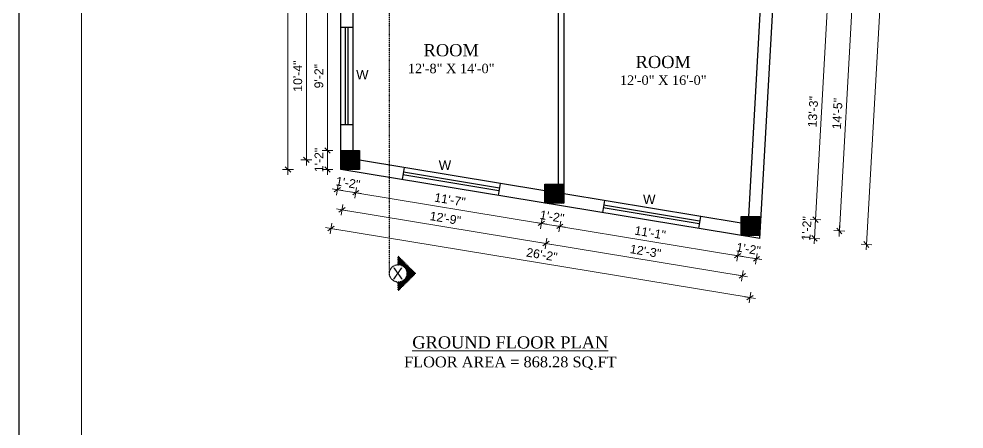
# Model space of a CAD drawing. Header units: inches. Extents: x -5587 to 4723, y -10407 to -7342.
# Drawn here: x -5587 to -4887, y -8090 to -7786 of the extents above; entities that cross this region are included whole.
import ezdxf

# ---------------------------------------------------------------- set-up
doc = ezdxf.new("R2010")
doc.units = ezdxf.units.IN
doc.header["$LTSCALE"] = 0.5
doc.header["$MEASUREMENT"] = 0
doc.header["$PDMODE"] = 66
doc.linetypes.add('CENTERX2', pattern=[4, 2.5, -0.5, 0.5, -0.5])
doc.layers.add('A-Sect-Iden', color=111, linetype='CENTERX2')
for name, color, linetype, lineweight in [('DIM', 180, 'Continuous', 5), ('ELE1', 3, 'Continuous', 9), ('TEXT', 220, 'Continuous', 9), ('Toilet', 7, 'Continuous', 25)]:
    doc.layers.add(name, color=color, linetype=linetype, lineweight=lineweight)
doc.styles.add('arial', font='arial.ttf')
doc.styles.add('HEADING', font='swissel.ttf')
doc.styles.get("Standard").update_dxf_attribs({"font": 'arial.ttf'})
doc.dimstyles.new('1 96', dxfattribs={"dimtxt": 6.5, "dimasz": 4, "dimexe": 0, "dimexo": 0, "dimgap": 3, "dimtad": 1, "dimdec": 0, "dimzin": 11, "dimdsep": 46, "dimlunit": 3, "dimtxsty": 'arial', "dimblk": 'oblique', "dimcen": 4, "dimse1": 1, "dimse2": 1, "dimclrd": 256, "dimclre": 256, "dimclrt": 256, "dimadec": 0, "dimazin": 0, "dimtfac": 1, "dimtdec": 0, "dimtix": 1, "dimtmove": 0, "dimatfit": 3, "dimldrblk": 'Arrow2', "dimfxl": 1, "dimtolj": 1, "dimtzin": 0, "dimlwd": -1, "dimlwe": 9, "dimarcsym": 0})

# ---------------------------------------------------------------- blocks, each defined once
blk = doc.blocks.new('oblique')
at = {"lineweight": 9}
for p, q in [((1, 0), (-1, 0)), ((-0.5, -0.5), (0.5, 0.5)), ((0, 1), (0, -1))]:
    blk.add_line(p, q, dxfattribs=at)
blk = doc.blocks.new('*D895')
at = {"layer": 'Defpoints', "color": 0, "transparency": 16777216}
for p in [(-5334.67, -7897.73), (-5337.51, -7915.01), (-5197.67, -7922.64)]:
    blk.add_point(p, dxfattribs=at)
at = {"layer": 'DIM', "transparency": 16777216}
blk.add_line((-5200.14, -7937.67), (-5337.51, -7915.01), dxfattribs=at)
at = {"layer": 'DIM', "transparency": 16777216, "xscale": 4, "yscale": 4, "zscale": 4}
for p, rotation in [((-5337.51, -7915.01), 170.6334039608127), ((-5200.14, -7937.67), 350.6334039608127)]:
    blk.add_blockref('oblique', p, dxfattribs=dict(at, rotation=rotation))
at = {"layer": 'DIM', "transparency": 16777216, "insert": (-5267.81, -7920.16), "char_height": 6.5, "attachment_point": 5, "rotation": 350.6334, "style": 'arial'}
blk.add_mtext('\\A1;11\'-7"', dxfattribs=at)
blk = doc.blocks.new('_Oblique')
at = {"color": 0, "linetype": 'ByBlock', "lineweight": -2}
blk.add_line((-0.5, -0.5), (0.5, 0.5), dxfattribs=at)
blk = doc.blocks.new('Arrow2')
for p, q in [((-4.1, 0.75), (-3.08, 0)), ((0, 0), (-4.1, 0.75)), ((-3.08, 0), (-4.1, -0.75)), ((-4.1, -0.75), (0, 0))]:
    blk.add_line(p, q)
blk.add_solid([(-4.1, 0.75), (0, 0), (-3.08, 0), (-4.1, -0.75)])
blk = doc.blocks.new('*D896')
at = {"layer": 'Defpoints', "color": 0, "transparency": 16777216}
for p in [(-5348.67, -7897.73), (-5334.67, -7897.73), (-5351.14, -7912.76)]:
    blk.add_point(p, dxfattribs=at)
at = {"layer": 'DIM', "transparency": 16777216}
for p, q in [((-5351.14, -7912.76), (-5355.09, -7912.11)), ((-5337.51, -7915.01), (-5351.14, -7912.76)), ((-5337.51, -7915.01), (-5333.57, -7915.66))]:
    blk.add_line(p, q, dxfattribs=at)
at = {"layer": 'DIM', "transparency": 16777216, "xscale": 4, "yscale": 4, "zscale": 4}
for p, rotation in [((-5351.14, -7912.76), 350.6334039608127), ((-5337.51, -7915.01), 170.6334039608127)]:
    blk.add_blockref('oblique', p, dxfattribs=dict(at, rotation=rotation))
at = {"layer": 'DIM', "transparency": 16777216, "insert": (-5343.31, -7907.7), "char_height": 6.5, "attachment_point": 5, "rotation": 350.6334, "style": 'arial'}
blk.add_mtext('\\A1;1\'-2"', dxfattribs=at)
blk = doc.blocks.new('*D897')
at = {"layer": 'Defpoints', "color": 0, "transparency": 16777216}
for p in [(-5197.67, -7922.64), (-5183.67, -7922.64), (-5186.51, -7939.91)]:
    blk.add_point(p, dxfattribs=at)
at = {"layer": 'DIM', "transparency": 16777216}
for p, q in [((-5200.14, -7937.67), (-5204.09, -7937.02)), ((-5200.14, -7937.67), (-5186.51, -7939.91)), ((-5186.51, -7939.91), (-5182.57, -7940.57))]:
    blk.add_line(p, q, dxfattribs=at)
at = {"layer": 'DIM', "transparency": 16777216, "xscale": 4, "yscale": 4, "zscale": 4}
for p, rotation in [((-5200.14, -7937.67), 350.6334039608127), ((-5186.51, -7939.91), 170.6334039608127)]:
    blk.add_blockref('oblique', p, dxfattribs=dict(at, rotation=rotation))
at = {"layer": 'DIM', "transparency": 16777216, "insert": (-5192.31, -7932.61), "char_height": 6.5, "attachment_point": 5, "rotation": 350.6334, "style": 'arial'}
blk.add_mtext('\\A1;1\'-2"', dxfattribs=at)
blk = doc.blocks.new('*D898')
at = {"layer": 'Defpoints', "color": 0, "transparency": 16777216}
for p in [(-5183.67, -7922.64), (-5052.42, -7946.6), (-5054.9, -7961.62)]:
    blk.add_point(p, dxfattribs=at)
at = {"layer": 'DIM', "transparency": 16777216}
blk.add_line((-5186.51, -7939.91), (-5054.9, -7961.62), dxfattribs=at)
at = {"layer": 'DIM', "transparency": 16777216, "xscale": 4, "yscale": 4, "zscale": 4}
for p, rotation in [((-5186.51, -7939.91), 170.6334039608127), ((-5054.9, -7961.62), 350.6334039608127)]:
    blk.add_blockref('oblique', p, dxfattribs=dict(at, rotation=rotation))
at = {"layer": 'DIM', "transparency": 16777216, "insert": (-5119.69, -7944.59), "char_height": 6.5, "attachment_point": 5, "rotation": 350.6334, "style": 'arial'}
blk.add_mtext('\\A1;11\'-1"', dxfattribs=at)
blk = doc.blocks.new('*D1003')
at = {"layer": 'Defpoints', "color": 0, "transparency": 16777216}
for p in [(-5052.42, -7946.6), (-5038.55, -7948.89), (-5041.03, -7963.91)]:
    blk.add_point(p, dxfattribs=at)
at = {"layer": 'DIM', "transparency": 16777216}
for p, q in [((-5054.9, -7961.62), (-5058.85, -7960.97)), ((-5054.9, -7961.62), (-5041.03, -7963.91)), ((-5041.03, -7963.91), (-5037.08, -7964.56))]:
    blk.add_line(p, q, dxfattribs=at)
at = {"layer": 'DIM', "transparency": 16777216, "xscale": 4, "yscale": 4, "zscale": 4}
for p, rotation in [((-5054.9, -7961.62), 350.6334039608127), ((-5041.03, -7963.91), 170.6334039608127)]:
    blk.add_blockref('oblique', p, dxfattribs=dict(at, rotation=rotation))
at = {"layer": 'DIM', "transparency": 16777216, "insert": (-5046.94, -7956.59), "char_height": 6.5, "attachment_point": 5, "rotation": 350.6334, "style": 'arial'}
blk.add_mtext('\\A1;1\'-2"', dxfattribs=at)
blk = doc.blocks.new('*D899')
at = {"layer": 'Defpoints', "color": 0, "transparency": 16777216}
for p in [(-5341.67, -7890.73), (-5190.67, -7915.64), (-5196.76, -7952.59)]:
    blk.add_point(p, dxfattribs=at)
at = {"layer": 'DIM', "transparency": 16777216}
blk.add_line((-5347.76, -7927.68), (-5196.76, -7952.59), dxfattribs=at)
at = {"layer": 'DIM', "transparency": 16777216, "xscale": 4, "yscale": 4, "zscale": 4}
for p, rotation in [((-5347.76, -7927.68), 170.633403960823), ((-5196.76, -7952.59), 350.633403960823)]:
    blk.add_blockref('oblique', p, dxfattribs=dict(at, rotation=rotation))
at = {"layer": 'DIM', "transparency": 16777216, "insert": (-5271.23, -7933.9), "char_height": 6.5, "attachment_point": 5, "rotation": 350.6334, "style": 'arial'}
blk.add_mtext('\\A1;12\'-9"', dxfattribs=at)
blk = doc.blocks.new('*D900')
at = {"layer": 'Defpoints', "color": 0, "transparency": 16777216}
for p in [(-5190.67, -7915.64), (-5045.42, -7939.6), (-5051.52, -7976.55)]:
    blk.add_point(p, dxfattribs=at)
at = {"layer": 'DIM', "transparency": 16777216}
blk.add_line((-5196.76, -7952.59), (-5051.52, -7976.55), dxfattribs=at)
at = {"layer": 'DIM', "transparency": 16777216, "xscale": 4, "yscale": 4, "zscale": 4}
for p, rotation in [((-5196.76, -7952.59), 170.6334039608127), ((-5051.52, -7976.55), 350.6334039608127)]:
    blk.add_blockref('oblique', p, dxfattribs=dict(at, rotation=rotation))
at = {"layer": 'DIM', "transparency": 16777216, "insert": (-5123.11, -7958.33), "char_height": 6.5, "attachment_point": 5, "rotation": 350.6334, "style": 'arial'}
blk.add_mtext('\\A1;12\'-3"', dxfattribs=at)
blk = doc.blocks.new('*D1004')
at = {"layer": 'Defpoints', "color": 0, "transparency": 16777216}
for p in [(-5348.67, -7897.73), (-5355.89, -7941.52), (-5038.55, -7948.89)]:
    blk.add_point(p, dxfattribs=at)
at = {"layer": 'DIM', "transparency": 16777216}
blk.add_line((-5045.77, -7992.68), (-5355.89, -7941.52), dxfattribs=at)
at = {"layer": 'DIM', "transparency": 16777216, "xscale": 4, "yscale": 4, "zscale": 4}
for p, rotation in [((-5355.89, -7941.52), 170.6334039608233), ((-5045.77, -7992.68), 350.6334039608233)]:
    blk.add_blockref('oblique', p, dxfattribs=dict(at, rotation=rotation))
at = {"layer": 'DIM', "transparency": 16777216, "insert": (-5199.8, -7960.87), "char_height": 6.5, "attachment_point": 5, "rotation": 350.6334, "style": 'arial'}
blk.add_mtext('\\A1;26\'-2"', dxfattribs=at)
blk = doc.blocks.new('*D901')
at = {"layer": 'Defpoints', "color": 0, "transparency": 16777216}
for p in [(-5358.49, -7773.6), (-5348.67, -7773.6), (-5348.67, -7883.73)]:
    blk.add_point(p, dxfattribs=at)
at = {"layer": 'DIM', "transparency": 16777216}
blk.add_line((-5358.49, -7883.73), (-5358.49, -7773.6), dxfattribs=at)
at = {"layer": 'DIM', "transparency": 16777216, "xscale": 4, "yscale": 4, "zscale": 4}
for p, rotation in [((-5358.49, -7773.6), 90), ((-5358.49, -7883.73), 270)]:
    blk.add_blockref('oblique', p, dxfattribs=dict(at, rotation=rotation))
at = {"layer": 'DIM', "transparency": 16777216, "insert": (-5364.81, -7828.67), "char_height": 6.5, "attachment_point": 5, "rotation": 90, "style": 'arial'}
blk.add_mtext('\\A1;9\'-2"', dxfattribs=at)
blk = doc.blocks.new('*D907')
at = {"layer": 'Defpoints', "color": 0, "transparency": 16777216}
for p in [(-5374.09, -7766.6), (-5341.67, -7766.6), (-5341.67, -7890.73)]:
    blk.add_point(p, dxfattribs=at)
at = {"layer": 'DIM', "transparency": 16777216}
blk.add_line((-5374.09, -7890.73), (-5374.09, -7766.6), dxfattribs=at)
at = {"layer": 'DIM', "transparency": 16777216, "xscale": 4, "yscale": 4, "zscale": 4}
for p, rotation in [((-5374.09, -7766.6), 90), ((-5374.09, -7890.73), 270)]:
    blk.add_blockref('oblique', p, dxfattribs=dict(at, rotation=rotation))
at = {"layer": 'DIM', "transparency": 16777216, "insert": (-5380.41, -7828.67), "char_height": 6.5, "attachment_point": 5, "rotation": 90, "style": 'arial'}
blk.add_mtext('\\A1;10\'-4"', dxfattribs=at)
blk = doc.blocks.new('*D910')
at = {"layer": 'Defpoints', "color": 0, "transparency": 16777216}
for p in [(-5387.68, -7544.32), (-5348.67, -7544.32), (-5348.67, -7897.73)]:
    blk.add_point(p, dxfattribs=at)
at = {"layer": 'DIM', "transparency": 16777216}
blk.add_line((-5387.68, -7897.73), (-5387.68, -7544.32), dxfattribs=at)
at = {"layer": 'DIM', "transparency": 16777216, "xscale": 4, "yscale": 4, "zscale": 4}
for p, rotation in [((-5387.68, -7544.32), 90), ((-5387.68, -7897.73), 270)]:
    blk.add_blockref('oblique', p, dxfattribs=dict(at, rotation=rotation))
at = {"layer": 'DIM', "transparency": 16777216, "insert": (-5393.99, -7721.03), "char_height": 6.5, "attachment_point": 5, "rotation": 90, "style": 'arial'}
blk.add_mtext('\\A1;29\'-5"', dxfattribs=at)
blk = doc.blocks.new('*D916')
at = {"layer": 'Defpoints', "color": 0, "transparency": 16777216}
for p in [(-5028.67, -7773.57), (-5038.47, -7932.6), (-4997.3, -7934.92)]:
    blk.add_point(p, dxfattribs=at)
at = {"layer": 'DIM', "transparency": 16777216}
blk.add_line((-4988.33, -7775.84), (-4997.3, -7934.92), dxfattribs=at)
at = {"layer": 'DIM', "transparency": 16777216, "xscale": 4, "yscale": 4, "zscale": 4}
for p, rotation in [((-4988.33, -7775.84), 86.77451339905117), ((-4997.3, -7934.92), 266.7745133990512)]:
    blk.add_blockref('oblique', p, dxfattribs=dict(at, rotation=rotation))
at = {"layer": 'DIM', "transparency": 16777216, "insert": (-4999.13, -7855.02), "char_height": 6.5, "attachment_point": 5, "rotation": 86.77451, "style": 'arial'}
blk.add_mtext('\\A1;13\'-3"', dxfattribs=at)
blk = doc.blocks.new('*D883')
at = {"layer": 'Defpoints', "color": 0, "transparency": 16777216}
for p in [(-5038.47, -7932.6), (-5038.42, -7946.55), (-4998.08, -7948.82)]:
    blk.add_point(p, dxfattribs=at)
at = {"layer": 'DIM', "transparency": 16777216}
for p, q in [((-4997.3, -7934.92), (-4997.07, -7930.93)), ((-4997.3, -7934.92), (-4998.08, -7948.82)), ((-4998.08, -7948.82), (-4998.31, -7952.81))]:
    blk.add_line(p, q, dxfattribs=at)
at = {"layer": 'DIM', "transparency": 16777216, "xscale": 4, "yscale": 4, "zscale": 4}
for p, rotation in [((-4997.3, -7934.92), 266.7745133990512), ((-4998.08, -7948.82), 86.77451339905117)]:
    blk.add_blockref('oblique', p, dxfattribs=dict(at, rotation=rotation))
at = {"layer": 'DIM', "transparency": 16777216, "insert": (-5003.94, -7941.52), "char_height": 6.5, "attachment_point": 5, "rotation": 86.77451, "style": 'arial'}
blk.add_mtext('\\A1;1\'-2"', dxfattribs=at)
blk = doc.blocks.new('*D884')
at = {"layer": 'Defpoints', "color": 0, "transparency": 16777216}
for p in [(-5035.67, -7766.57), (-4969.93, -7770.27), (-5045.42, -7939.6)]:
    blk.add_point(p, dxfattribs=at)
at = {"layer": 'DIM', "transparency": 16777216}
blk.add_line((-4979.68, -7943.31), (-4969.93, -7770.27), dxfattribs=at)
at = {"layer": 'DIM', "transparency": 16777216, "xscale": 4, "yscale": 4, "zscale": 4}
for p, rotation in [((-4969.93, -7770.27), 86.77450968717898), ((-4979.68, -7943.31), 266.774509687179)]:
    blk.add_blockref('oblique', p, dxfattribs=dict(at, rotation=rotation))
at = {"layer": 'DIM', "transparency": 16777216, "insert": (-4981.11, -7856.43), "char_height": 6.5, "attachment_point": 5, "rotation": 86.77451, "style": 'arial'}
blk.add_mtext('\\A1;14\'-5"', dxfattribs=at)
blk = doc.blocks.new('*D887')
at = {"layer": 'Defpoints', "color": 0, "transparency": 16777216}
for p in [(-5014.77, -7526.96), (-4935.85, -7531.41), (-5038.55, -7948.89)]:
    blk.add_point(p, dxfattribs=at)
at = {"layer": 'DIM', "transparency": 16777216}
blk.add_line((-4959.63, -7953.34), (-4935.85, -7531.41), dxfattribs=at)
at = {"layer": 'DIM', "transparency": 16777216, "xscale": 4, "yscale": 4, "zscale": 4}
for p, rotation in [((-4935.85, -7531.41), 86.77451339904515), ((-4959.63, -7953.34), 266.7745133990452)]:
    blk.add_blockref('oblique', p, dxfattribs=dict(at, rotation=rotation))
at = {"layer": 'DIM', "transparency": 16777216, "insert": (-4954.05, -7742.02), "char_height": 6.5, "attachment_point": 5, "rotation": 86.77451, "style": 'arial'}
blk.add_mtext('\\A1;35\'-3"', dxfattribs=at)
blk = doc.blocks.new('*D1025')
at = {"layer": 'Defpoints', "color": 0, "transparency": 16777216}
for p in [(-5348.67, -7883.73), (-5358.49, -7897.73), (-5348.67, -7897.73)]:
    blk.add_point(p, dxfattribs=at)
at = {"layer": 'DIM', "transparency": 16777216}
for p, q in [((-5358.49, -7883.73), (-5358.49, -7879.73)), ((-5358.49, -7883.73), (-5358.49, -7897.73)), ((-5358.49, -7897.73), (-5358.49, -7901.73))]:
    blk.add_line(p, q, dxfattribs=at)
at = {"layer": 'DIM', "transparency": 16777216, "xscale": 4, "yscale": 4, "zscale": 4}
for p, rotation in [((-5358.49, -7883.73), 270), ((-5358.49, -7897.73), 90)]:
    blk.add_blockref('oblique', p, dxfattribs=dict(at, rotation=rotation))
at = {"layer": 'DIM', "transparency": 16777216, "insert": (-5364.75, -7890.73), "char_height": 6.5, "attachment_point": 5, "rotation": 90, "style": 'arial'}
blk.add_mtext('\\A1;1\'-2"', dxfattribs=at)

msp = doc.modelspace()

# ---------------------------------------------------------------- hatches: boundary and pattern name
h = msp.add_hatch()
h.set_pattern_fill('ANSI31', color=256)
h.paths.add_polyline_path([(-5334.67, -7883.73), (-5348.67, -7883.73), (-5348.67, -7897.73), (-5334.67, -7897.73)])
h = msp.add_hatch()
h.set_pattern_fill('ANSI31', color=256)
h.paths.add_polyline_path([(-5183.67, -7908.64), (-5197.67, -7908.64), (-5197.67, -7922.64), (-5183.67, -7922.64)])
h = msp.add_hatch()
h.set_pattern_fill('ANSI31', color=256)
h.paths.add_polyline_path([(-5038.42, -7932.6), (-5052.42, -7932.6), (-5052.42, -7946.6), (-5038.42, -7946.6)])
at = {"layer": 'A-Sect-Iden', "ltscale": 0.5}
h = msp.add_hatch(dxfattribs=at)
h.set_pattern_fill('ANSI37', color=2, scale=4.8, angle=359.9886, style=0)
h.set_pattern_definition([(225.0114023, (20612.36733, -2035.3215), (0.424348492, -0.424179628), []), (315.0114023, (20612.36733, -2035.3215), (0.424179628, 0.424348492), [])])
h.paths.add_polyline_path([(-5306.1, -7968.26), (-5306.1, -7962.02), (-5293.39, -7974.74), (-5306.11, -7987.45), (-5306.11, -7981.22, 1)])

# ---------------------------------------------------------------- linework, layer by layer
at = {"layer": 'A-Sect-Iden', "ltscale": 0.1}
msp.add_line((-5312.59, -7974.74), (-5312.59, -7478.53), dxfattribs=at)
msp.add_lwpolyline([(-5306.1, -7968.26), (-5306.1, -7962.03), (-5293.39, -7974.74), (-5306.11, -7987.45), (-5306.11, -7981.22)], dxfattribs=at)
msp.add_circle((-5306.11, -7974.74), 6.48, dxfattribs=at)
at = {"layer": 'Defpoints'}
msp.add_lwpolyline([(-2409.19, -7342.34), (-5586.79, -7342.34), (-5586.79, -9590.31), (-2409.19, -9590.31)], close=True, dxfattribs=at)
at = {"layer": 'ELE1'}
msp.add_lwpolyline([(-5540.47, -7388.66), (-2455.51, -7388.66), (-2455.51, -9543.99), (-5540.47, -9543.99)], close=True, dxfattribs=at)
at = {"layer": 'Toilet'}
for p, q in [((-5038.55, -7948.89), (-5018.93, -7600.79)), ((-5348.67, -7897.73), (-5348.67, -7729.6)), ((-5183.67, -7729.6), (-5183.67, -7908.64)), ((-5339.67, -7773.6), (-5339.67, -7883.73)), ((-5187.67, -7773.6), (-5187.67, -7908.64)), ((-5046.65, -7932.6), (-5037.68, -7773.57)), ((-5339.67, -7792.67), (-5348.67, -7792.67)), ((-5345.17, -7864.67), (-5345.17, -7792.67)), ((-5343.17, -7864.67), (-5343.17, -7792.67)), ((-5339.67, -7864.67), (-5348.67, -7864.67)), ((-5197.67, -7913.52), (-5334.67, -7890.92)), ((-5301.69, -7896.36), (-5303.15, -7905.24)), ((-5038.55, -7948.89), (-5348.67, -7897.73)), ((-5231.54, -7913.51), (-5302.58, -7901.79)), ((-5231.21, -7911.53), (-5302.25, -7899.82)), ((-5230.65, -7908.08), (-5232.11, -7916.96)), ((-5052.42, -7937.48), (-5183.67, -7915.83)), ((-5153.56, -7920.8), (-5155.03, -7929.68)), ((-5083.09, -7935.97), (-5154.13, -7924.25)), ((-5083.42, -7937.94), (-5154.46, -7926.22)), ((-5082.52, -7932.51), (-5083.99, -7941.39))]:
    msp.add_line(p, q, dxfattribs=at)
for points in [[(-5348.67, -7883.73), (-5334.67, -7883.73), (-5334.67, -7897.73), (-5348.67, -7897.73)], [(-5197.67, -7908.64), (-5183.67, -7908.64), (-5183.67, -7922.64), (-5197.67, -7922.64)], [(-5052.42, -7932.6), (-5038.42, -7932.6), (-5038.42, -7946.6), (-5052.42, -7946.6)]]:
    msp.add_lwpolyline(points, close=True, dxfattribs=at)

# ---------------------------------------------------------------- texts
at = {"width": 83.2761, "attachment_point": 2}
for s, insert, char_height in [('{\\fTimes New Roman|b0|i0|c0|p18;ROOM}', (-5266.9, -7804.94), 9.03), ('{\\fTimes New Roman|b0|i0|c0|p18;12\'-8" X 14\'-0"}', (-5266.9, -7819.47), 7), ('{\\fTimes New Roman|b0|i0|c0|p18;ROOM}', (-5109.99, -7813.62), 9.03), ('{\\fTimes New Roman|b0|i0|c0|p18;12\'-0" X 16\'-0"}', (-5109.99, -7828.16), 7)]:
    msp.add_mtext(s, dxfattribs=dict(at, insert=insert, char_height=char_height))
at = {"layer": 'A-Sect-Iden', "ltscale": 0.5, "insert": (-5306.43, -7974.81), "char_height": 8.64, "width": 27.6731, "attachment_point": 5, "style": 'HEADING'}
msp.add_mtext('{\\fArial|b0|i0|c0|p34;X}', dxfattribs=at)
at = {"layer": 'TEXT', "char_height": 7, "width": 65, "attachment_point": 5, "style": 'arial'}
for insert in [(-5332.64, -7827.49), (-5271.54, -7894.59), (-5120.34, -7919.91)]:
    msp.add_mtext('W', dxfattribs=dict(at, insert=insert))
at = {"layer": 'TEXT', "ltscale": 5, "insert": (-5223.18, -8046.3), "char_height": 8, "width": 228.5039, "attachment_point": 8, "style": 'arial'}
msp.add_mtext('{\\fTimes New Roman|b0|i0|c0|p18;\\H1.125x;\\LGROUND FLOOR PLAN\\P\\H0.8889x;\\lFLOOR AREA = 868.28 SQ.FT}', dxfattribs=at)

# ---------------------------------------------------------------- dimensions: what is measured, and where the dimension line sits
at = {"layer": 'DIM'}
for p1, p2, distance, picture, middle in [((-5038.55, -7948.89), (-5014.77, -7526.96), -79.05, '*D887', (-4954.05, -7742.02)), ((-5045.42, -7939.6), (-5035.67, -7766.57), -65.84, '*D884', (-4981.11, -7856.43)), ((-5341.67, -7890.73), (-5190.67, -7915.64), -37.44, '*D899', (-5271.23, -7933.9)), ((-5038.55, -7948.89), (-5348.67, -7897.73), 44.38, '*D1004', (-5199.8, -7960.87))]:
    dim = msp.add_aligned_dim(p1=p1, p2=p2, distance=distance, dimstyle='1 96', override={"dimtmove": 1}, dxfattribs=at)
    dim.commit()
    dim.dimension.update_dxf_attribs({"geometry": picture, "text_midpoint": middle})
for base, p1, p2, angle, picture, middle in [((-5387.68, -7544.32), (-5348.67, -7897.73), (-5348.67, -7544.32), 90, '*D910', (-5393.99, -7721.03)), ((-5374.09, -7766.6), (-5341.67, -7890.73), (-5341.67, -7766.6), 90, '*D907', (-5380.41, -7828.67)), ((-5358.49, -7773.6), (-5348.67, -7883.73), (-5348.67, -7773.6), 90, '*D901', (-5364.81, -7828.67)), ((-4997.3, -7934.92), (-5028.67, -7773.57), (-5038.47, -7932.6), 266.77451, '*D916', (-4999.13, -7855.02)), ((-5358.49, -7897.73), (-5348.67, -7883.73), (-5348.67, -7897.73), 90, '*D1025', (-5364.75, -7890.73)), ((-5351.14, -7912.76), (-5334.67, -7897.73), (-5348.67, -7897.73), 170.6334, '*D896', (-5343.31, -7907.7)), ((-5337.51, -7915.01), (-5197.67, -7922.64), (-5334.67, -7897.73), 170.6334, '*D895', (-5267.81, -7920.16)), ((-5051.52, -7976.55), (-5190.67, -7915.64), (-5045.42, -7939.6), 170.6334, '*D900', (-5123.11, -7958.33)), ((-5186.51, -7939.91), (-5197.67, -7922.64), (-5183.67, -7922.64), 170.6334, '*D897', (-5192.31, -7932.61)), ((-5054.9, -7961.62), (-5183.67, -7922.64), (-5052.42, -7946.6), 170.6334, '*D898', (-5119.69, -7944.59)), ((-4998.08, -7948.82), (-5038.47, -7932.6), (-5038.42, -7946.55), 266.77451, '*D883', (-5003.94, -7941.52)), ((-5041.03, -7963.91), (-5052.42, -7946.6), (-5038.55, -7948.89), 170.6334, '*D1003', (-5046.94, -7956.59))]:
    dim = msp.add_linear_dim(base=base, p1=p1, p2=p2, angle=angle, dimstyle='1 96', override={"dimtmove": 1}, dxfattribs=at)
    dim.commit()
    dim.dimension.update_dxf_attribs({"geometry": picture, "text_midpoint": middle})

doc.saveas('drawing.dxf')
